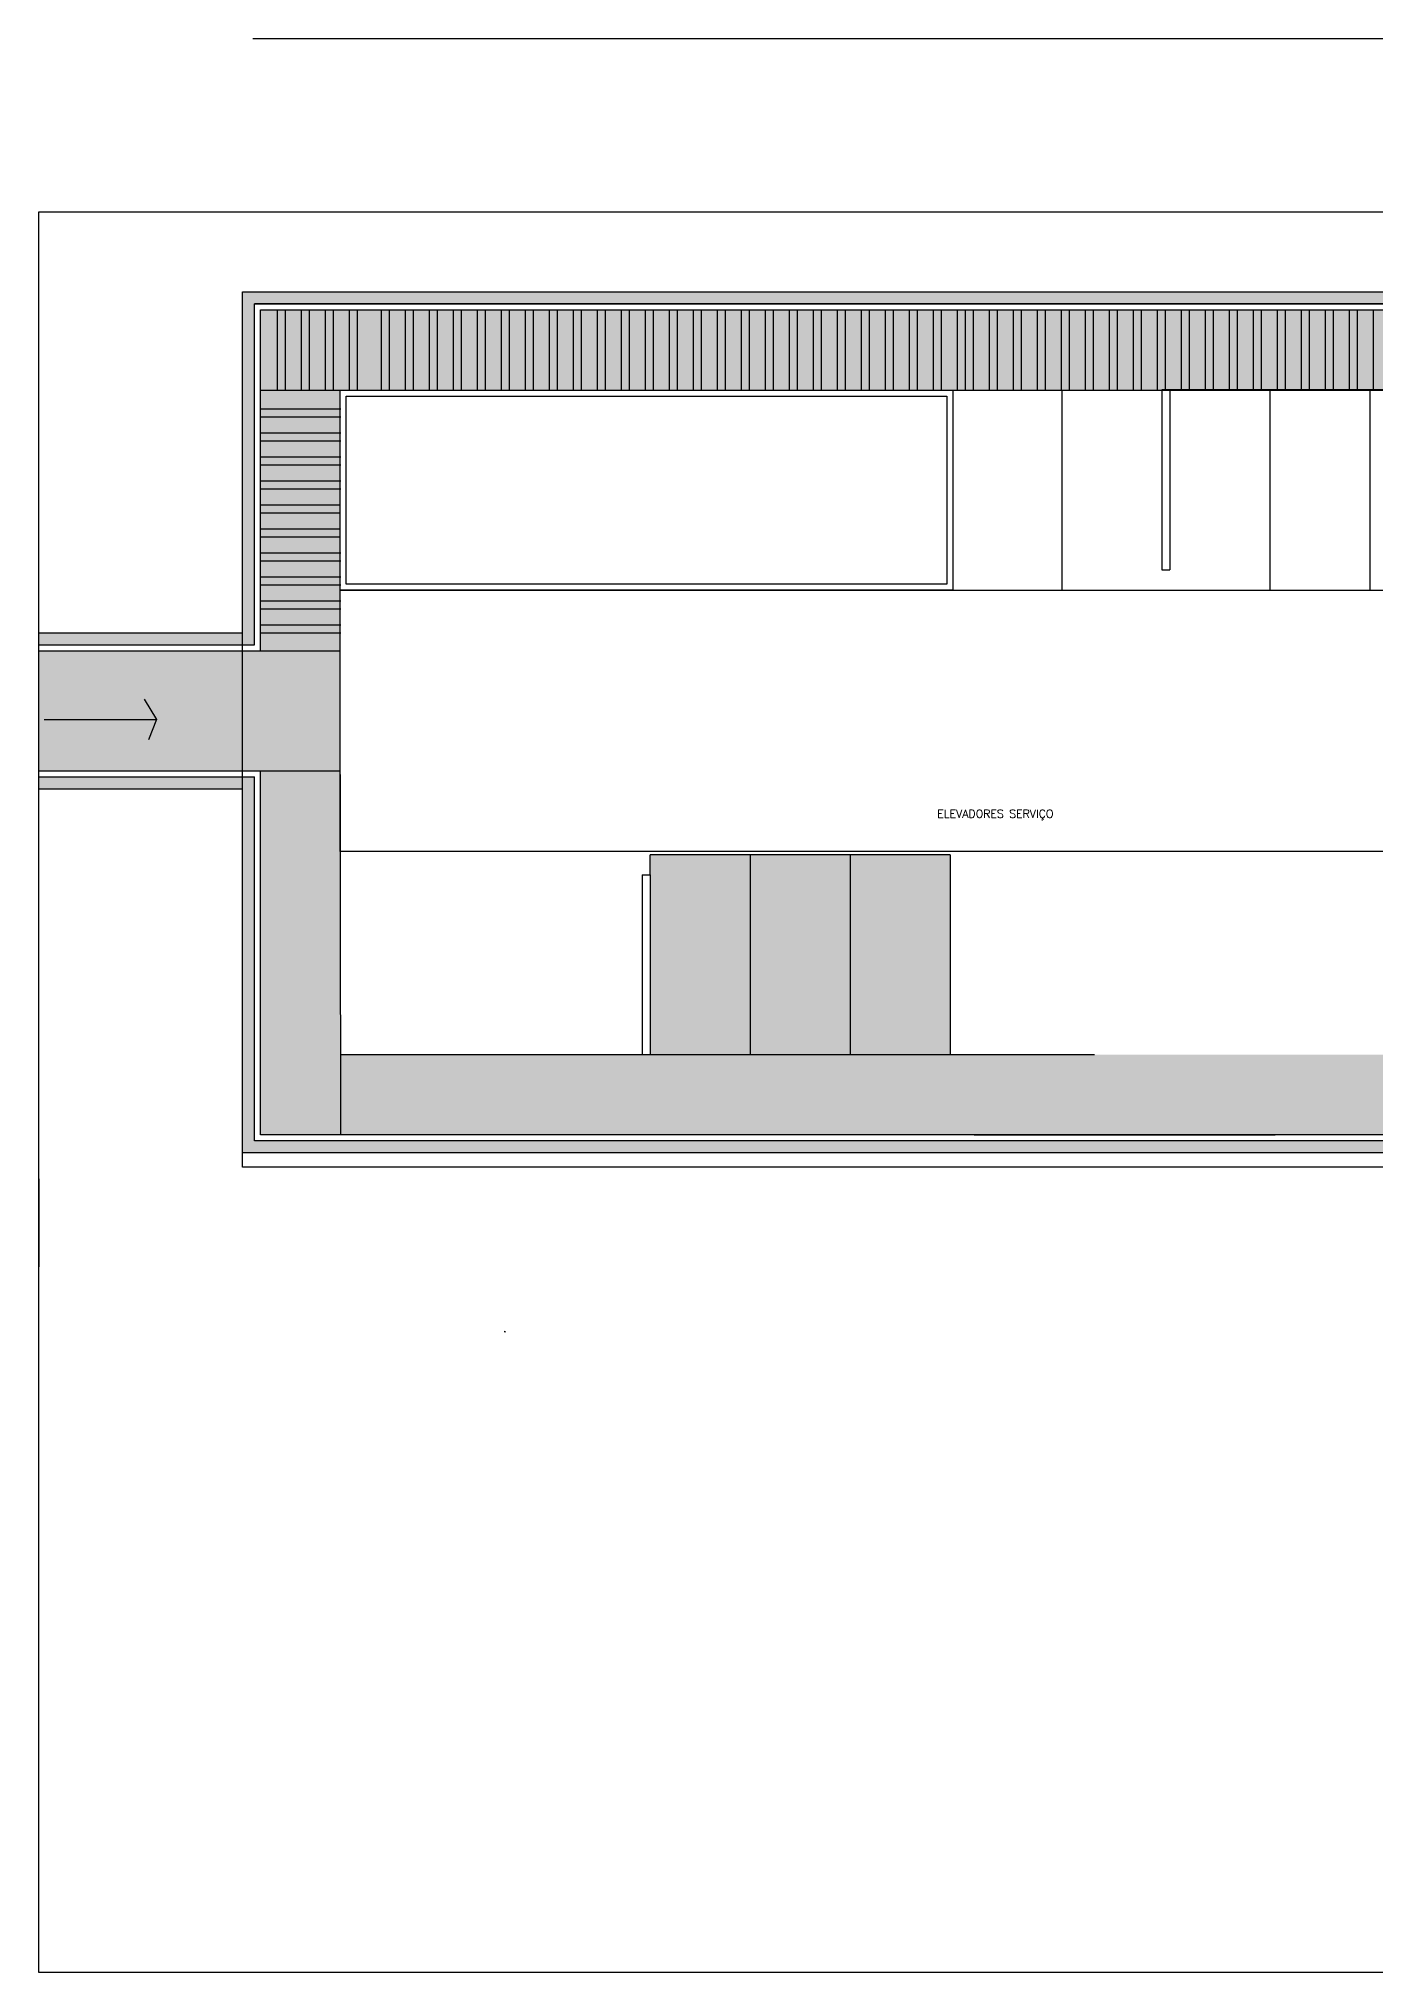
# Model space of a CAD drawing. Header units: inches. Extents: x -55 to 844, y -103 to 167.
# Drawn here: x 370.2 to 403.62, y -25.63 to 22.7 of the extents above; entities that cross this region are included whole.
import ezdxf

# ---------------------------------------------------------------- set-up
doc = ezdxf.new("R2010")
doc.units = ezdxf.units.IN
doc.header["$MEASUREMENT"] = 0
doc.linetypes.add('ACAD_ISO02W100', pattern=[15, 12, -3])
doc.layers.add('AI-Texto amb-tit', color=4, linetype='Continuous')
doc.styles.add('RS100', font='romans.shx', dxfattribs={"height": 0.2})
pattern_1 = [(37.5, (210.410475, 0), (-0.003149668, 0.096341188), [0, -0.076, 0, -0.085, 0, -0.08125]), (7.5, (210.41047, 0), (0.088488835, 0.1411073), [0, -0.041, 0, -0.0685, 0, -0.02625]), (327.5, (210.348975, 0), (0.155707093, 0.000282953), [0, -0.025, 0, -0.09, 0, -0.1175]), (317.5, (210.34897, 0), (0.15030633, 0.04388378), [0, -0.0125, 0, -0.059, 0, -0.0675])]

msp = doc.modelspace()

# ---------------------------------------------------------------- hatches: boundary and pattern name
h = msp.add_hatch()
h.set_pattern_fill('AR-SAND', scale=0.05)
h.set_pattern_definition(pattern_1)
h.paths.add_polyline_path([(375.598, 16.071), (375.298, 16.071), (375.298, 7.554), (375.598, 7.554)])
h.paths.add_polyline_path([(375.298, 7.854), (370.198, 7.854), (370.198, 7.554), (375.298, 7.554)])
h = msp.add_hatch()
h.set_pattern_fill('AR-SAND', scale=0.05)
h.set_pattern_definition(pattern_1)
h.paths.add_polyline_path([(440.198, 16.371), (375.298, 16.371), (375.298, 16.071), (440.198, 16.071)])
h = msp.add_hatch(color=254)
h.dxf.hatch_style = 1
h.paths.add_polyline_path([(377.75, 15.921), (375.748, 15.921), (375.748, -4.694), (377.75, -4.694)])
h = msp.add_hatch(color=254)
h.dxf.hatch_style = 1
h.paths.add_polyline_path([(437.783, 15.922), (377.741, 15.922), (377.741, 13.92), (437.783, 13.92)])
h = msp.add_hatch(color=4)
h.dxf.hatch_style = 1
h.paths.add_polyline_path([(377.741, 7.405), (370.198, 7.404), (370.198, 4.404), (377.741, 4.405)])
h = msp.add_hatch()
h.set_pattern_fill('AR-SAND', scale=0.05)
h.set_pattern_definition(pattern_1)
h.paths.add_polyline_path([(375.598, 4.254), (370.198, 4.254), (370.198, 3.954), (375.598, 3.954)])
h = msp.add_hatch()
h.set_pattern_fill('AR-SAND', scale=0.05)
h.set_pattern_definition(pattern_1)
h.paths.add_polyline_path([(375.597, 3.954), (375.298, 3.954), (375.298, -4.844), (375.598, -4.844)])
h = msp.add_hatch(color=253)
h.dxf.hatch_style = 1
h.paths.add_polyline_path([(392.986, 2.306), (390.486, 2.306), (390.486, -2.694), (392.986, -2.694)])
h.paths.add_polyline_path([(390.486, 2.306), (387.986, 2.306), (387.986, -2.694), (390.486, -2.694)])
h.paths.add_polyline_path([(387.986, 2.306), (385.486, 2.306), (385.486, 1.806), (385.486, -2.694), (387.986, -2.694)])
h = msp.add_hatch(color=254)
h.dxf.hatch_style = 1
h.paths.add_polyline_path([(439.749, -2.694), (377.748, -2.694), (377.748, -4.694), (439.749, -4.694)])
h = msp.add_hatch()
h.set_pattern_fill('AR-SAND', scale=0.05)
h.set_pattern_definition([(37.5, (210.410475, -0.15), (-0.003149668, 0.096341188), [0, -0.076, 0, -0.085, 0, -0.08125]), (7.5, (210.41047, -0.15), (0.088488835, 0.1411073), [0, -0.041, 0, -0.0685, 0, -0.02625]), (327.5, (210.348975, -0.15), (0.155707093, 0.000282953), [0, -0.025, 0, -0.09, 0, -0.1175]), (317.5, (210.34897, -0.15), (0.15030633, 0.04388378), [0, -0.0125, 0, -0.059, 0, -0.0675])])
h.paths.add_polyline_path([(375.748, -5.144), (375.748, -4.844), (375.298, -4.844), (375.298, -5.144)])
h.paths.add_polyline_path([(375.748, -4.844), (375.748, -5.144), (440.037, -5.144), (440.037, -4.844)])

# ---------------------------------------------------------------- linework, layer by layer
for p, q in [((450.551, 22.701), (375.551, 22.701)), ((370.198, -25.629), (370.198, 18.371)), ((370.198, 18.371), (445.198, 18.371)), ((375.298, 16.371), (445.198, 16.371)), ((375.298, 7.854), (375.298, 16.371)), ((375.598, 7.554), (375.598, 16.071)), ((375.598, 16.071), (439.898, 16.071)), ((375.748, 15.921), (439.748, 15.921)), ((375.748, 7.404), (375.748, 15.921)), ((375.748, 15.921), (417.238, 15.921)), ((381.198, 15.921), (439.748, 15.921)), ((375.748, 13.919), (439.748, 13.919)), ((384.112, 13.769), (384.112, 13.769)), ((384.112, 13.769), (384.112, 13.769)), ((395.783, 13.921), (395.783, 8.921)), ((398.283, 13.921), (398.283, 9.421)), ((430.283, 13.921), (398.283, 13.921)), ((398.483, 13.921), (398.483, 9.421)), ((400.983, 13.921), (400.983, 8.921)), ((403.483, 13.921), (403.483, 8.921)), ((398.283, 9.421), (398.483, 9.421)), ((393.283, 8.921), (398.283, 8.921)), ((398.283, 8.921), (430.28, 8.921)), ((370.198, 7.854), (375.298, 7.854)), ((370.198, 7.554), (375.598, 7.554)), ((370.198, 7.404), (375.198, 7.404)), ((375.198, 7.404), (377.74, 7.404)), ((372.837, 6.195), (373.148, 5.686)), ((370.332, 5.686), (373.148, 5.686)), ((373.148, 5.686), (372.948, 5.177)), ((370.198, 4.404), (375.198, 4.404)), ((375.198, 4.404), (377.742, 4.404)), ((375.748, -4.694), (375.748, 4.404)), ((370.198, 4.254), (375.598, 4.254)), ((370.198, 3.954), (375.298, 3.954)), ((375.298, -5.144), (375.298, 3.954)), ((375.598, -4.844), (375.598, 4.254)), ((392.986, 2.306), (385.486, 2.306)), ((385.486, 1.806), (385.486, 2.306)), ((387.986, 2.306), (387.986, -2.694)), ((390.486, 2.306), (390.486, -2.694)), ((392.986, 2.306), (392.986, -2.694)), ((385.286, 1.806), (385.286, -2.694)), ((385.286, 1.806), (385.486, 1.806)), ((385.486, 1.806), (385.486, -2.694)), ((396.599, -2.694), (377.748, -2.694)), ((440.198, -4.694), (375.748, -4.694)), ((393.587, -4.694), (401.11, -4.694)), ((393.587, -4.694), (395.064, -4.694)), ((440.198, -5.144), (375.298, -5.144)), ((440.198, -4.844), (375.598, -4.844)), ((370.198, -5.795), (370.198, -7.995)), ((370.198, -8.429), (370.198, -6.229)), ((370.198, -8.429), (370.198, -6.229)), ((381.848, -9.607), (381.848, -9.629)), ((445.198, -25.629), (370.198, -25.629))]:
    msp.add_line(p, q)
at = {"linetype": 'ACAD_ISO02W100'}
for p, q in [((376.168, 13.919), (376.168, 15.921)), ((376.168, 13.919), (376.168, 15.921)), ((376.368, 13.919), (376.368, 15.921)), ((376.368, 13.919), (376.368, 15.921)), ((376.768, 13.919), (376.768, 15.921)), ((376.968, 13.919), (376.968, 15.921)), ((377.368, 13.919), (377.368, 15.921)), ((377.568, 13.919), (377.568, 15.921)), ((377.968, 13.919), (377.968, 15.921)), ((378.168, 13.919), (378.168, 15.921)), ((378.168, 13.919), (378.168, 15.921)), ((378.768, 13.919), (378.768, 15.921)), ((378.968, 13.919), (378.968, 15.921)), ((379.368, 13.919), (379.368, 15.921)), ((379.568, 13.919), (379.568, 15.921)), ((379.968, 13.919), (379.968, 15.921)), ((379.968, 13.919), (379.968, 15.921)), ((380.168, 13.919), (380.168, 15.921)), ((380.168, 13.919), (380.168, 15.921)), ((380.568, 13.919), (380.568, 15.921)), ((380.768, 13.919), (380.768, 15.921)), ((381.168, 13.919), (381.168, 15.921)), ((381.368, 13.919), (381.368, 15.921)), ((381.768, 13.919), (381.768, 15.921)), ((381.768, 13.919), (381.768, 15.921)), ((381.968, 13.919), (381.968, 15.921)), ((381.968, 13.919), (381.968, 15.921)), ((382.368, 13.919), (382.368, 15.921)), ((382.568, 13.919), (382.568, 15.921)), ((382.968, 13.919), (382.968, 15.921)), ((383.168, 13.919), (383.168, 15.921)), ((383.568, 13.919), (383.568, 15.921)), ((383.568, 13.919), (383.568, 15.921)), ((383.768, 13.919), (383.768, 15.921)), ((383.768, 13.919), (383.768, 15.921)), ((384.168, 13.919), (384.168, 15.921)), ((384.368, 13.919), (384.368, 15.921)), ((384.768, 13.919), (384.768, 15.921)), ((384.968, 13.919), (384.968, 15.921)), ((385.368, 13.919), (385.368, 15.921)), ((385.368, 13.919), (385.368, 15.921)), ((385.568, 13.919), (385.568, 15.921)), ((385.568, 13.919), (385.568, 15.921)), ((385.968, 13.919), (385.968, 15.921)), ((386.168, 13.919), (386.168, 15.921)), ((386.568, 13.919), (386.568, 15.921)), ((386.768, 13.919), (386.768, 15.921)), ((387.168, 13.919), (387.168, 15.921)), ((387.168, 13.919), (387.168, 15.921)), ((387.368, 13.919), (387.368, 15.921)), ((387.368, 13.919), (387.368, 15.921)), ((387.768, 13.919), (387.768, 15.921)), ((387.968, 13.919), (387.968, 15.921)), ((388.368, 13.919), (388.368, 15.921)), ((388.568, 13.919), (388.568, 15.921)), ((388.968, 13.919), (388.968, 15.921)), ((388.968, 13.919), (388.968, 15.921)), ((389.168, 13.919), (389.168, 15.921)), ((389.168, 13.919), (389.168, 15.921)), ((389.568, 13.919), (389.568, 15.921)), ((389.768, 13.919), (389.768, 15.921)), ((390.168, 13.919), (390.168, 15.921)), ((390.368, 13.919), (390.368, 15.921)), ((390.768, 13.919), (390.768, 15.921)), ((390.768, 13.919), (390.768, 15.921)), ((390.968, 13.919), (390.968, 15.921)), ((390.968, 13.919), (390.968, 15.921)), ((391.368, 13.919), (391.368, 15.921)), ((391.368, 13.919), (391.368, 15.921)), ((391.568, 13.919), (391.568, 15.921)), ((391.568, 13.919), (391.568, 15.921)), ((391.968, 13.919), (391.968, 15.921)), ((392.168, 13.919), (392.168, 15.921)), ((392.568, 13.919), (392.568, 15.921)), ((392.768, 13.919), (392.768, 15.921)), ((393.168, 13.919), (393.168, 15.921)), ((393.368, 13.919), (393.368, 15.921)), ((393.368, 13.919), (393.368, 15.921)), ((393.568, 13.919), (393.568, 15.921)), ((393.968, 13.919), (393.968, 15.921)), ((394.168, 13.919), (394.168, 15.921)), ((394.568, 13.919), (394.568, 15.921)), ((394.768, 13.919), (394.768, 15.921)), ((395.168, 13.919), (395.168, 15.921)), ((395.168, 13.919), (395.168, 15.921)), ((395.368, 13.919), (395.368, 15.921)), ((395.368, 13.919), (395.368, 15.921)), ((395.768, 13.919), (395.768, 15.921)), ((395.968, 13.919), (395.968, 15.921)), ((396.368, 13.919), (396.368, 15.921)), ((396.568, 13.919), (396.568, 15.921)), ((396.968, 13.919), (396.968, 15.921)), ((396.968, 13.919), (396.968, 15.921)), ((397.168, 13.919), (397.168, 15.921)), ((397.168, 13.919), (397.168, 15.921)), ((397.568, 13.919), (397.568, 15.921)), ((397.768, 13.919), (397.768, 15.921)), ((398.168, 13.919), (398.168, 15.921)), ((398.368, 13.919), (398.368, 15.921)), ((398.768, 13.919), (398.768, 15.921)), ((398.768, 13.919), (398.768, 15.921)), ((398.968, 13.919), (398.968, 15.921)), ((398.968, 13.919), (398.968, 15.921)), ((399.368, 13.919), (399.368, 15.921)), ((399.568, 13.919), (399.568, 15.921)), ((399.968, 13.919), (399.968, 15.921)), ((400.168, 13.919), (400.168, 15.921)), ((400.568, 13.919), (400.568, 15.921)), ((400.568, 13.919), (400.568, 15.921)), ((400.768, 13.919), (400.768, 15.921)), ((400.768, 13.919), (400.768, 15.921)), ((401.168, 13.919), (401.168, 15.921)), ((401.368, 13.919), (401.368, 15.921)), ((401.768, 13.919), (401.768, 15.921)), ((401.968, 13.919), (401.968, 15.921)), ((402.368, 13.919), (402.368, 15.921)), ((402.368, 13.919), (402.368, 15.921)), ((402.568, 13.919), (402.568, 15.921)), ((402.568, 13.919), (402.568, 15.921)), ((402.968, 13.919), (402.968, 15.921)), ((403.168, 13.919), (403.168, 15.921)), ((403.568, 13.919), (403.568, 15.921)), ((377.744, 13.439), (375.742, 13.439)), ((377.744, 13.439), (375.742, 13.439)), ((377.744, 13.239), (375.742, 13.239)), ((377.75, 13.439), (375.748, 13.439)), ((377.75, 13.439), (375.748, 13.439)), ((377.75, 13.239), (375.748, 13.239)), ((377.75, 12.839), (375.748, 12.839)), ((377.75, 12.639), (375.748, 12.639)), ((377.75, 12.239), (375.748, 12.239)), ((377.748, 11.639), (375.746, 11.639)), ((377.748, 11.639), (375.746, 11.639)), ((377.75, 12.039), (375.748, 12.039)), ((377.75, 11.639), (375.748, 11.639)), ((377.75, 11.639), (375.748, 11.639)), ((377.748, 11.439), (375.746, 11.439)), ((377.75, 11.439), (375.748, 11.439)), ((377.748, 11.039), (375.746, 11.039)), ((377.748, 10.839), (375.746, 10.839)), ((377.748, 10.439), (375.746, 10.439)), ((377.748, 10.239), (375.746, 10.239)), ((377.748, 9.839), (375.746, 9.839)), ((377.748, 9.839), (375.746, 9.839)), ((377.75, 9.839), (375.748, 9.839)), ((377.75, 9.839), (375.748, 9.839)), ((377.748, 9.639), (375.746, 9.639)), ((377.75, 9.639), (375.748, 9.639)), ((377.75, 9.239), (375.748, 9.239)), ((377.75, 9.039), (375.748, 9.039)), ((377.75, 8.639), (375.748, 8.639)), ((377.75, 8.439), (375.748, 8.439)), ((377.75, 8.039), (375.748, 8.039)), ((377.75, 8.039), (375.748, 8.039)), ((377.75, 7.839), (375.748, 7.839))]:
    msp.add_line(p, q, dxfattribs=at)
for points in [[(375.298, 16.071), (375.298, 16.371), (440.348, 16.371)], [(439.898, 16.071), (375.598, 16.071)], [(377.75, -4.694), (377.74, 7.314), (377.74, 8.967)]]:
    msp.add_lwpolyline(points)
for points in [[(375.298, 16.371), (440.198, 16.371), (440.198, -5.508), (375.298, -5.508)], [(377.74, 13.919), (393.055, 13.919), (393.055, 8.921), (377.74, 8.921)], [(377.89, 13.769), (392.905, 13.769), (392.905, 9.071), (377.89, 9.071)], [(377.74, 8.921), (437.768, 8.921), (437.768, 2.386), (377.74, 2.386)]]:
    msp.add_lwpolyline(points, close=True)
msp.add_lwpolyline([(381.848, -9.607, 0.000184), (381.87, -9.629, 0.000184)], format="xyb")

# ---------------------------------------------------------------- texts
at = {"layer": 'AI-Texto amb-tit', "insert": (392.664, 3.429), "char_height": 0.2, "width": 3.69087, "attachment_point": 1, "style": 'RS100'}
msp.add_mtext('ELEVADORES SERVIÇO', dxfattribs=at)

doc.saveas('drawing.dxf')
